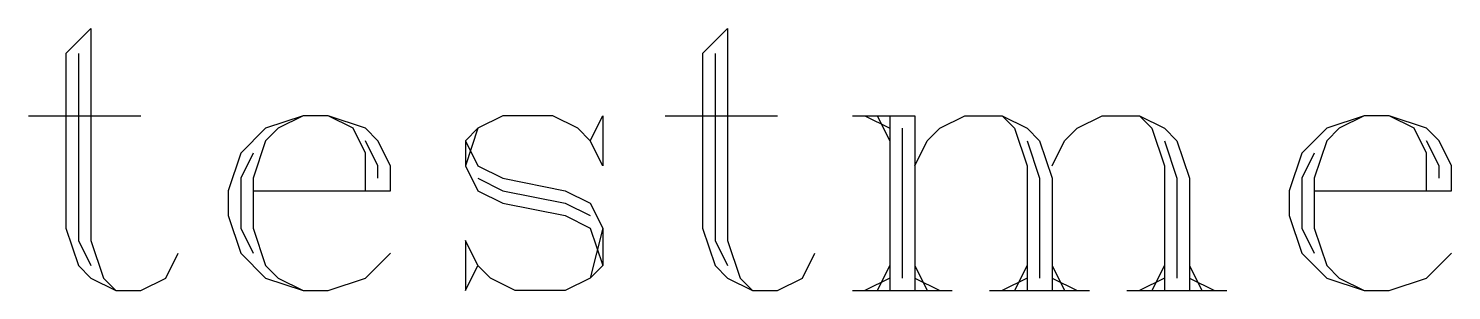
# Model space of a CAD drawing. Header units: metres. Extents: x 2 to 116, y -9 to 12.
import ezdxf

# ---------------------------------------------------------------- set-up
doc = ezdxf.new("R2010")
doc.units = ezdxf.units.M

msp = doc.modelspace()

# ---------------------------------------------------------------- linework, layer by layer
for points in [[(5, 10), (7, 12), (7, -5), (8, -8), (9, -9)], [(56, 10), (58, 12), (58, -5), (59, -8), (60, -9)], [(5, 10), (5, -4), (6, -7), (7, -8), (9, -9), (11, -9), (13, -8), (14, -6)], [(6, 10), (6, -5), (7, -7)], [(56, 10), (56, -4), (57, -7), (58, -8), (60, -9), (62, -9), (64, -8), (65, -6)], [(57, 10), (57, -5), (58, -7)], [(2, 5), (11, 5)], [(20, -1), (31, -1), (31, 1), (30, 3), (29, 4), (26, 5), (24, 5), (21, 4), (19, 2), (18, -1), (18, -3), (19, -6), (21, -8), (24, -9), (26, -9), (29, -8), (31, -6)], [(24, 5), (22, 4), (21, 3), (20, 0), (20, -4), (21, -7), (22, -8), (24, -9)], [(29, -1), (29, 2), (28, 4), (26, 5)], [(47, 3), (48, 5), (48, 1), (47, 3), (46, 4), (44, 5), (40, 5), (38, 4), (37, 3), (37, 1), (38, -1), (40, -2), (45, -3), (47, -4), (48, -7)], [(53, 5), (62, 5)], [(68, 5), (73, 5), (73, -9)], [(69, 5), (71, 4)], [(70, 5), (71, 3)], [(71, 5), (71, -9)], [(73, 1), (74, 3), (75, 4), (77, 5), (80, 5), (82, 4), (83, 3), (84, 0), (84, -9)], [(80, 5), (81, 4), (82, 1), (82, -9)], [(84, 1), (85, 3), (86, 4), (88, 5), (91, 5), (93, 4), (94, 3), (95, 0), (95, -9)], [(91, 5), (92, 4), (93, 1), (93, -9)], [(105, -1), (116, -1), (116, 1), (115, 3), (114, 4), (111, 5), (109, 5), (106, 4), (104, 2), (103, -1), (103, -3), (104, -6), (106, -8), (109, -9), (111, -9), (114, -8), (116, -6)], [(109, 5), (107, 4), (106, 3), (105, 0), (105, -4), (106, -7), (107, -8), (109, -9)], [(114, -1), (114, 2), (113, 4), (111, 5)], [(38, 4), (37, 1)], [(72, 4), (72, -8)], [(30, 0), (30, 1), (29, 3)], [(37, 3), (38, 1), (40, 0), (45, -1), (47, -2), (48, -4), (48, -7), (47, -8), (45, -9), (41, -9), (39, -8), (38, -7), (37, -5), (37, -9), (38, -7)], [(82, 3), (83, 0), (83, -8)], [(93, 3), (94, 0), (94, -8)], [(115, 0), (115, 1), (114, 3)], [(20, 2), (19, 0), (19, -4), (20, -6)], [(105, 2), (104, 0), (104, -4), (105, -6)], [(38, 0), (40, -1), (45, -2), (47, -3)], [(48, -4), (47, -8)], [(71, -7), (70, -9)], [(73, -7), (74, -9)], [(82, -7), (81, -9)], [(84, -7), (85, -9)], [(93, -7), (92, -9)], [(95, -7), (96, -9)], [(68, -9), (76, -9)], [(71, -8), (69, -9)], [(73, -8), (75, -9)], [(79, -9), (87, -9)], [(82, -8), (80, -9)], [(84, -8), (86, -9)], [(90, -9), (98, -9)], [(93, -8), (91, -9)], [(95, -8), (97, -9)]]:
    msp.add_lwpolyline(points)

doc.saveas('drawing.dxf')
